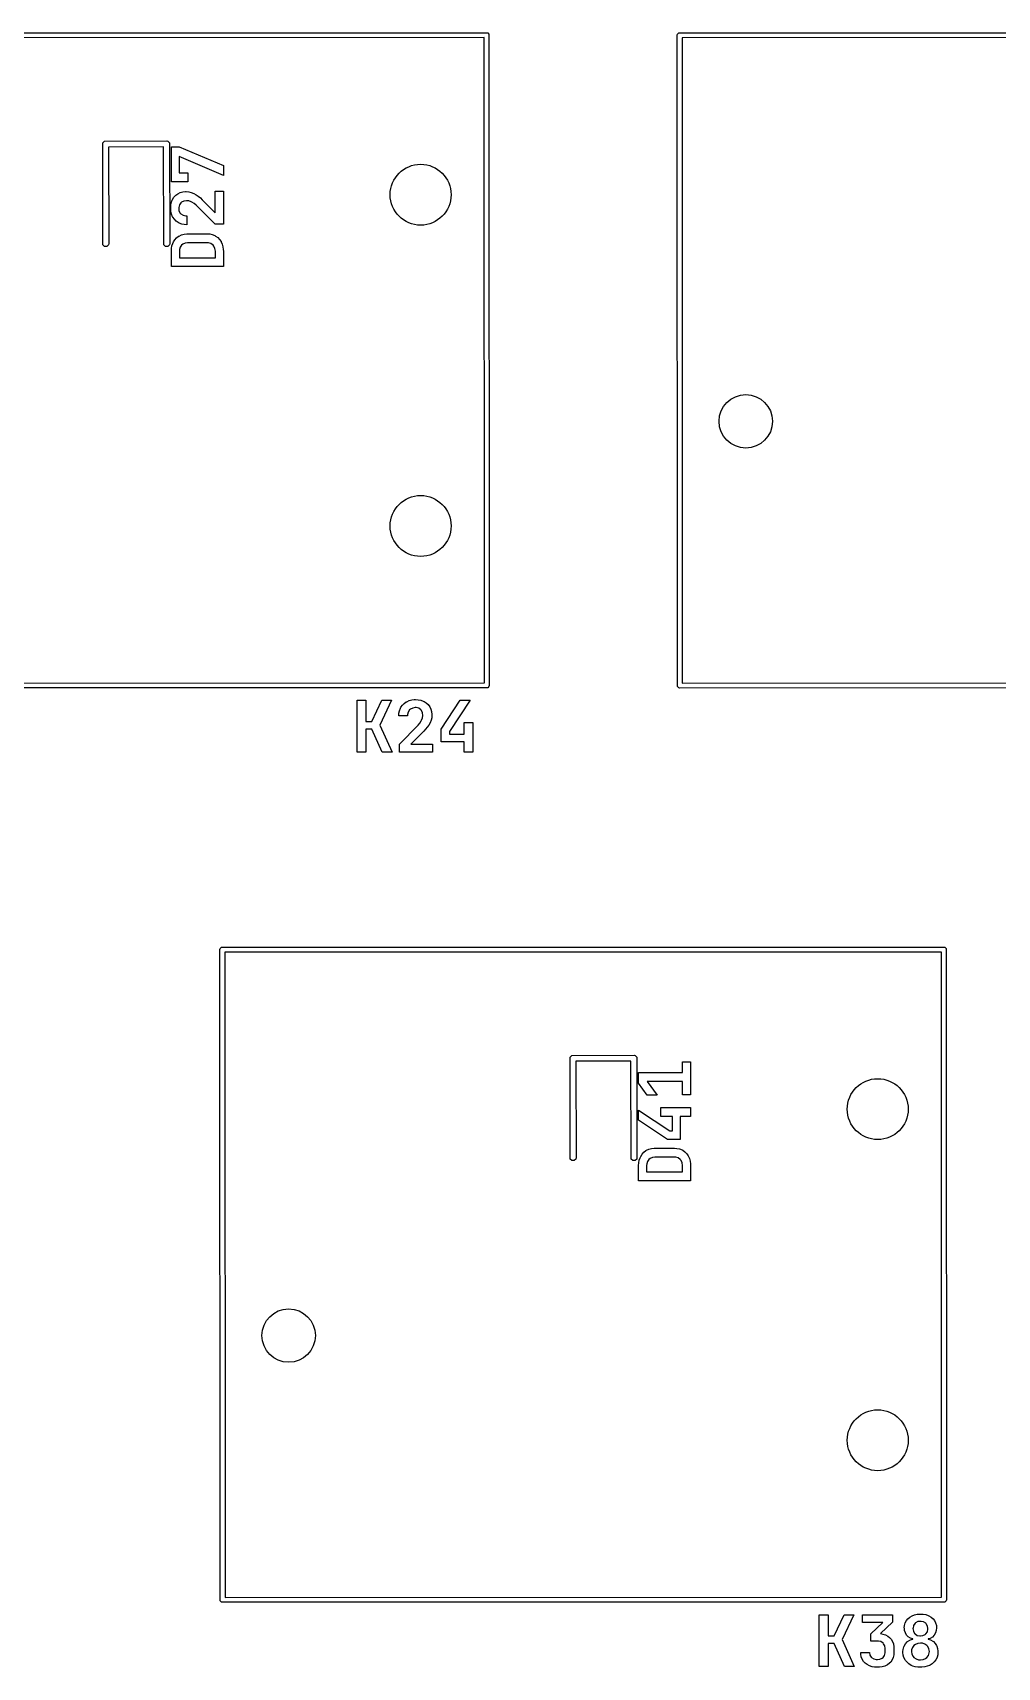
# Model space of a CAD drawing. Extents: x 0.7 to 11, y -6.1 to -1.6.
# Drawn here: x 7.361 to 8.108, y -3.698 to -2.431 of the extents above; entities that cross this region are included whole.
import ezdxf

# ---------------------------------------------------------------- set-up
doc = ezdxf.new("R2010")
doc.units = 0
doc.header["$MEASUREMENT"] = 0
doc.layers.add('BLACK', color=7, linetype='CONTINUOUS')

msp = doc.modelspace()

# ---------------------------------------------------------------- linework, layer by layer
at = {"layer": 'BLACK', "linetype": 'CONTINUOUS'}
for p, q in [((7.1528, -2.4313), (7.7126, -2.4311)), ((7.7126, -2.4311), (7.7134, -2.4313)), ((7.7134, -2.4313), (7.7144, -2.4323)), ((7.7144, -2.4323), (7.7146, -2.937)), ((7.8602, -2.4331), (7.8604, -2.4323)), ((7.8604, -2.4323), (7.8615, -2.4313)), ((7.8615, -2.4313), (8.4213, -2.4311)), ((7.7106, -2.4349), (7.1554, -2.435)), ((7.7108, -2.935), (7.7106, -2.4349)), ((7.8604, -2.9378), (7.8602, -2.4331)), ((8.4193, -2.4349), (7.864, -2.435)), ((7.864, -2.435), (7.8642, -2.9352)), ((7.415, -2.5173), (7.4151, -2.5164)), ((7.4151, -2.5954), (7.415, -2.5173)), ((7.4151, -2.5164), (7.4164, -2.5151)), ((7.4164, -2.5151), (7.4646, -2.515)), ((7.4622, -2.5195), (7.4195, -2.5197)), ((7.4195, -2.5197), (7.4197, -2.5945)), ((7.4624, -2.5954), (7.4622, -2.5195)), ((7.4646, -2.515), (7.4655, -2.5151)), ((7.4655, -2.5151), (7.4667, -2.5164)), ((7.4667, -2.5164), (7.4669, -2.5945)), ((7.4682, -2.5467), (7.4682, -2.5195)), ((7.4682, -2.5195), (7.4743, -2.5195)), ((7.4743, -2.5195), (7.5085, -2.5341)), ((7.5085, -2.5417), (7.4743, -2.527)), ((7.4743, -2.527), (7.4743, -2.5398)), ((7.4743, -2.5398), (7.4809, -2.5398)), ((7.4809, -2.5398), (7.4809, -2.5467)), ((7.5085, -2.5341), (7.5085, -2.5417)), ((7.4809, -2.5467), (7.4682, -2.5467)), ((7.4692, -2.5603), (7.4702, -2.5586)), ((7.4702, -2.5586), (7.4716, -2.5571)), ((7.4716, -2.5571), (7.4733, -2.5559)), ((7.4733, -2.5559), (7.4751, -2.555)), ((7.4751, -2.555), (7.477, -2.5545)), ((7.477, -2.5545), (7.4791, -2.5543)), ((7.4791, -2.5543), (7.4796, -2.5543)), ((7.4796, -2.5543), (7.4817, -2.5545)), ((7.4817, -2.5545), (7.4836, -2.5549)), ((7.4836, -2.5549), (7.4855, -2.5557)), ((7.4855, -2.5557), (7.4857, -2.5557)), ((7.4857, -2.5557), (7.4875, -2.5567)), ((7.4875, -2.5567), (7.4891, -2.5578)), ((7.4891, -2.5578), (7.4907, -2.5592)), ((7.5022, -2.5707), (7.5022, -2.5538)), ((7.5022, -2.5538), (7.5085, -2.5538)), ((7.5085, -2.5538), (7.5085, -2.5794)), ((7.4677, -2.567), (7.4678, -2.5649)), ((7.4677, -2.5679), (7.4677, -2.567)), ((7.4679, -2.5699), (7.4677, -2.5679)), ((7.4678, -2.5649), (7.4681, -2.563)), ((7.4684, -2.5718), (7.4679, -2.5699)), ((7.4681, -2.563), (7.4688, -2.561)), ((7.4688, -2.561), (7.4692, -2.5603)), ((7.4744, -2.5645), (7.4739, -2.5665)), ((7.4739, -2.5665), (7.4739, -2.5671)), ((7.4739, -2.5671), (7.4741, -2.5691)), ((7.4741, -2.5691), (7.4751, -2.5709)), ((7.4755, -2.5629), (7.4744, -2.5645)), ((7.4751, -2.5709), (7.4756, -2.5715)), ((7.4761, -2.5624), (7.4755, -2.5629)), ((7.4756, -2.5715), (7.4773, -2.5726)), ((7.4779, -2.5616), (7.4761, -2.5624)), ((7.4799, -2.5613), (7.4779, -2.5616)), ((7.4818, -2.5615), (7.4799, -2.5613)), ((7.4836, -2.5622), (7.4818, -2.5615)), ((7.4842, -2.5625), (7.4836, -2.5622)), ((7.4859, -2.5636), (7.4842, -2.5625)), ((7.4874, -2.5649), (7.4859, -2.5636)), ((7.5022, -2.5794), (7.4874, -2.5649)), ((7.4907, -2.5592), (7.4922, -2.5606)), ((7.4922, -2.5606), (7.5022, -2.5707)), ((7.4692, -2.5737), (7.4684, -2.5718)), ((7.4694, -2.5741), (7.4692, -2.5737)), ((7.4706, -2.5757), (7.4694, -2.5741)), ((7.472, -2.5771), (7.4706, -2.5757)), ((7.4736, -2.5783), (7.472, -2.5771)), ((7.4743, -2.5787), (7.4736, -2.5783)), ((7.4762, -2.5794), (7.4743, -2.5787)), ((7.4781, -2.5798), (7.4762, -2.5794)), ((7.4773, -2.5726), (7.4793, -2.5731)), ((7.4802, -2.58), (7.4781, -2.5798)), ((7.4793, -2.5731), (7.4802, -2.5731)), ((7.4802, -2.5731), (7.4802, -2.58)), ((7.5085, -2.5794), (7.5022, -2.5794)), ((7.4164, -2.5967), (7.4151, -2.5954)), ((7.4182, -2.5967), (7.4164, -2.5967)), ((7.4195, -2.5954), (7.4182, -2.5967)), ((7.4197, -2.5945), (7.4195, -2.5954)), ((7.4637, -2.5967), (7.4624, -2.5954)), ((7.4655, -2.5967), (7.4637, -2.5967)), ((7.4667, -2.5954), (7.4655, -2.5967)), ((7.4669, -2.5945), (7.4667, -2.5954)), ((7.4683, -2.5984), (7.4687, -2.5964)), ((7.4687, -2.5964), (7.4693, -2.5945)), ((7.4693, -2.5945), (7.4698, -2.5933)), ((7.4698, -2.5933), (7.4709, -2.5916)), ((7.4709, -2.5916), (7.4722, -2.5901)), ((7.4722, -2.5901), (7.4738, -2.5889)), ((7.4738, -2.5889), (7.4742, -2.5887)), ((7.4742, -2.5887), (7.476, -2.5878)), ((7.4761, -2.5957), (7.475, -2.5973)), ((7.476, -2.5878), (7.4781, -2.5872)), ((7.477, -2.595), (7.4761, -2.5957)), ((7.4788, -2.5941), (7.477, -2.595)), ((7.4781, -2.5872), (7.4801, -2.587)), ((7.4808, -2.5939), (7.4788, -2.5941)), ((7.4801, -2.587), (7.4808, -2.587)), ((7.4808, -2.587), (7.4959, -2.587)), ((7.4959, -2.5939), (7.4808, -2.5939)), ((7.4959, -2.587), (7.4979, -2.5871)), ((7.4969, -2.5939), (7.4959, -2.5939)), ((7.4989, -2.5945), (7.4969, -2.5939)), ((7.4979, -2.5871), (7.4998, -2.5875)), ((7.5005, -2.5957), (7.4989, -2.5945)), ((7.4998, -2.5875), (7.5018, -2.5883)), ((7.5012, -2.5965), (7.5005, -2.5957)), ((7.502, -2.5983), (7.5012, -2.5965)), ((7.5018, -2.5883), (7.5025, -2.5887)), ((7.5025, -2.5887), (7.5041, -2.5898)), ((7.5041, -2.5898), (7.5055, -2.5913)), ((7.5055, -2.5913), (7.5067, -2.5929)), ((7.5067, -2.5929), (7.5069, -2.5933)), ((7.5069, -2.5933), (7.5077, -2.5951)), ((7.5077, -2.5951), (7.5082, -2.597)), ((7.5082, -2.597), (7.5084, -2.5991)), ((7.4682, -2.6004), (7.4683, -2.5984)), ((7.4682, -2.6124), (7.4682, -2.6004)), ((7.4745, -2.5992), (7.4744, -2.6004)), ((7.4744, -2.6004), (7.4744, -2.6055)), ((7.4744, -2.6055), (7.5023, -2.6055)), ((7.475, -2.5973), (7.4745, -2.5992)), ((7.5023, -2.6004), (7.502, -2.5983)), ((7.5023, -2.6055), (7.5023, -2.6004)), ((7.5084, -2.5991), (7.5085, -2.6004)), ((7.5085, -2.6004), (7.5085, -2.6124)), ((7.5085, -2.6124), (7.4682, -2.6124)), ((7.7134, -2.9388), (7.1535, -2.939)), ((7.1555, -2.9352), (7.7108, -2.935)), ((7.7144, -2.9378), (7.7134, -2.9388)), ((7.7146, -2.937), (7.7144, -2.9378)), ((7.8615, -2.9388), (7.8604, -2.9378)), ((7.8622, -2.939), (7.8615, -2.9388)), ((8.422, -2.9388), (7.8622, -2.939)), ((7.8642, -2.9352), (8.4194, -2.935)), ((7.6121, -2.9888), (7.6121, -2.9485)), ((7.6121, -2.9485), (7.619, -2.9485)), ((7.619, -2.9485), (7.619, -2.965)), ((7.6237, -2.965), (7.6314, -2.9485)), ((7.6388, -2.9485), (7.6298, -2.9677)), ((7.6314, -2.9485), (7.6388, -2.9485)), ((7.6473, -2.9523), (7.6487, -2.9509)), ((7.6487, -2.9509), (7.6503, -2.9498)), ((7.6503, -2.9498), (7.6507, -2.9496)), ((7.6507, -2.9496), (7.6526, -2.9487)), ((7.6526, -2.9487), (7.6545, -2.9482)), ((7.6545, -2.9482), (7.6565, -2.948)), ((7.6565, -2.948), (7.6575, -2.948)), ((7.6575, -2.948), (7.6595, -2.9481)), ((7.6595, -2.9481), (7.6615, -2.9485)), ((7.6615, -2.9485), (7.6634, -2.9491)), ((7.6634, -2.9491), (7.6641, -2.9495)), ((7.6641, -2.9495), (7.6658, -2.9505)), ((7.6658, -2.9505), (7.6673, -2.9519)), ((7.6773, -2.9708), (7.6921, -2.9485)), ((7.6998, -2.9485), (7.6838, -2.9726)), ((7.6921, -2.9485), (7.6998, -2.9485)), ((7.6444, -2.9605), (7.6446, -2.9584)), ((7.6513, -2.9605), (7.6444, -2.9605)), ((7.6446, -2.9584), (7.645, -2.9566)), ((7.645, -2.9566), (7.6457, -2.9546)), ((7.6457, -2.9546), (7.6461, -2.9539)), ((7.6461, -2.9539), (7.6473, -2.9523)), ((7.6518, -2.9576), (7.6513, -2.9596)), ((7.6513, -2.9596), (7.6513, -2.9605)), ((7.6529, -2.9559), (7.6518, -2.9576)), ((7.6535, -2.9554), (7.6529, -2.9559)), ((7.6553, -2.9545), (7.6535, -2.9554)), ((7.6573, -2.9542), (7.6553, -2.9545)), ((7.6579, -2.9542), (7.6573, -2.9542)), ((7.6599, -2.9547), (7.6579, -2.9542)), ((7.6615, -2.9559), (7.6599, -2.9547)), ((7.662, -2.9564), (7.6615, -2.9559)), ((7.6619, -2.9645), (7.6622, -2.964)), ((7.6628, -2.9582), (7.662, -2.9564)), ((7.6622, -2.964), (7.6629, -2.9621)), ((7.6631, -2.9602), (7.6628, -2.9582)), ((7.6629, -2.9621), (7.6631, -2.9602)), ((7.6673, -2.9519), (7.6685, -2.9536)), ((7.6685, -2.9536), (7.6694, -2.9554)), ((7.6695, -2.9639), (7.6688, -2.9659)), ((7.6694, -2.9554), (7.6699, -2.9573)), ((7.67, -2.962), (7.6695, -2.9639)), ((7.6699, -2.9573), (7.6701, -2.9595)), ((7.6701, -2.9599), (7.67, -2.962)), ((7.6701, -2.9595), (7.6701, -2.9599)), ((7.619, -2.965), (7.6237, -2.965)), ((7.6237, -2.971), (7.619, -2.971)), ((7.619, -2.971), (7.619, -2.9888)), ((7.6316, -2.9888), (7.6237, -2.971)), ((7.6298, -2.9677), (7.6393, -2.9888)), ((7.645, -2.9826), (7.6595, -2.9677)), ((7.6638, -2.9725), (7.6537, -2.9825)), ((7.6595, -2.9677), (7.6609, -2.9662)), ((7.6609, -2.9662), (7.6619, -2.9645)), ((7.6652, -2.971), (7.6638, -2.9725)), ((7.6666, -2.9694), (7.6652, -2.971)), ((7.6677, -2.9678), (7.6666, -2.9694)), ((7.6687, -2.966), (7.6677, -2.9678)), ((7.6688, -2.9659), (7.6687, -2.966)), ((7.6773, -2.9808), (7.6773, -2.9708)), ((7.6838, -2.9726), (7.6838, -2.9747)), ((7.6838, -2.9747), (7.6951, -2.9747)), ((7.6951, -2.9747), (7.6951, -2.9656)), ((7.6951, -2.9656), (7.702, -2.9656)), ((7.702, -2.9656), (7.702, -2.9888)), ((7.619, -2.9888), (7.6121, -2.9888)), ((7.6393, -2.9888), (7.6316, -2.9888)), ((7.645, -2.9888), (7.645, -2.9826)), ((7.6706, -2.9888), (7.645, -2.9888)), ((7.6537, -2.9825), (7.6706, -2.9825)), ((7.6706, -2.9825), (7.6706, -2.9888)), ((7.6951, -2.9808), (7.6773, -2.9808)), ((7.6951, -2.9888), (7.6951, -2.9808)), ((7.702, -2.9888), (7.6951, -2.9888)), ((7.5059, -3.1417), (7.5061, -3.141)), ((7.5061, -3.6464), (7.5059, -3.1417)), ((7.5061, -3.141), (7.5071, -3.1399)), ((7.5071, -3.1399), (8.0669, -3.1398)), ((8.0669, -3.1398), (8.0677, -3.1399)), ((8.0677, -3.1399), (8.0687, -3.141)), ((8.0687, -3.141), (8.0689, -3.6457)), ((8.065, -3.1436), (7.5097, -3.1437)), ((7.5097, -3.1437), (7.5098, -3.6438)), ((8.0651, -3.6437), (8.065, -3.1436)), ((7.7772, -3.226), (7.7773, -3.2251)), ((7.7773, -3.3041), (7.7772, -3.226)), ((7.7773, -3.2251), (7.7786, -3.2238)), ((7.7786, -3.2238), (7.8268, -3.2236)), ((7.8244, -3.2282), (7.7817, -3.2283)), ((7.7817, -3.2283), (7.7819, -3.3031)), ((7.8246, -3.3041), (7.8244, -3.2282)), ((7.8268, -3.2236), (7.8277, -3.2238)), ((7.8277, -3.2238), (7.829, -3.2251)), ((7.829, -3.2251), (7.8291, -3.3031)), ((7.8644, -3.2371), (7.8644, -3.2287)), ((7.8644, -3.2287), (7.8707, -3.2287)), ((7.8707, -3.2287), (7.8707, -3.2544)), ((7.8304, -3.2452), (7.8304, -3.2371)), ((7.8304, -3.2371), (7.8644, -3.2371)), ((7.8371, -3.2545), (7.8304, -3.2452)), ((7.8644, -3.244), (7.8371, -3.244)), ((7.8371, -3.244), (7.8448, -3.2545)), ((7.8448, -3.2545), (7.8371, -3.2545)), ((7.8644, -3.2544), (7.8644, -3.244)), ((7.8707, -3.2544), (7.8644, -3.2544)), ((7.8304, -3.274), (7.8304, -3.2663)), ((7.8304, -3.2663), (7.8545, -3.2823)), ((7.8475, -3.271), (7.8475, -3.2641)), ((7.8475, -3.2641), (7.8707, -3.2641)), ((7.8707, -3.2641), (7.8707, -3.271)), ((7.8527, -3.2888), (7.8304, -3.274)), ((7.8566, -3.271), (7.8475, -3.271)), ((7.8566, -3.2823), (7.8566, -3.271)), ((7.8707, -3.271), (7.8627, -3.271)), ((7.8627, -3.271), (7.8627, -3.2888)), ((7.8627, -3.2888), (7.8527, -3.2888)), ((7.8545, -3.2823), (7.8566, -3.2823)), ((7.7786, -3.3053), (7.7773, -3.3041)), ((7.7804, -3.3053), (7.7786, -3.3053)), ((7.7817, -3.3041), (7.7804, -3.3053)), ((7.7819, -3.3031), (7.7817, -3.3041)), ((7.8259, -3.3053), (7.8246, -3.3041)), ((7.8277, -3.3053), (7.8259, -3.3053)), ((7.829, -3.3041), (7.8277, -3.3053)), ((7.8291, -3.3031), (7.829, -3.3041)), ((7.8305, -3.3071), (7.8309, -3.305)), ((7.8309, -3.305), (7.8315, -3.3031)), ((7.8315, -3.3031), (7.832, -3.302)), ((7.832, -3.302), (7.8331, -3.3002)), ((7.8331, -3.3002), (7.8344, -3.2987)), ((7.8344, -3.2987), (7.836, -3.2975)), ((7.836, -3.2975), (7.8364, -3.2973)), ((7.8364, -3.2973), (7.8382, -3.2964)), ((7.8372, -3.306), (7.8367, -3.3078)), ((7.8384, -3.3043), (7.8372, -3.306)), ((7.8382, -3.2964), (7.8403, -3.2959)), ((7.8392, -3.3036), (7.8384, -3.3043)), ((7.841, -3.3028), (7.8392, -3.3036)), ((7.8403, -3.2959), (7.8423, -3.2957)), ((7.843, -3.3025), (7.841, -3.3028)), ((7.8423, -3.2957), (7.843, -3.2956)), ((7.843, -3.2956), (7.8581, -3.2956)), ((7.8581, -3.3025), (7.843, -3.3025)), ((7.8581, -3.2956), (7.8601, -3.2958)), ((7.8591, -3.3026), (7.8581, -3.3025)), ((7.8611, -3.3032), (7.8591, -3.3026)), ((7.8601, -3.2958), (7.862, -3.2962)), ((7.8627, -3.3043), (7.8611, -3.3032)), ((7.862, -3.2962), (7.864, -3.2969)), ((7.8634, -3.3051), (7.8627, -3.3043)), ((7.8642, -3.307), (7.8634, -3.3051)), ((7.864, -3.2969), (7.8647, -3.2973)), ((7.8647, -3.2973), (7.8663, -3.2985)), ((7.8663, -3.2985), (7.8677, -3.2999)), ((7.8677, -3.2999), (7.8689, -3.3016)), ((7.8689, -3.3016), (7.8691, -3.302)), ((7.8691, -3.302), (7.8699, -3.3037)), ((7.8699, -3.3037), (7.8704, -3.3057)), ((7.8704, -3.3057), (7.8706, -3.3078)), ((7.8304, -3.3091), (7.8305, -3.3071)), ((7.8304, -3.321), (7.8304, -3.3091)), ((7.8367, -3.3078), (7.8366, -3.3091)), ((7.8366, -3.3091), (7.8366, -3.3141)), ((7.8366, -3.3141), (7.8645, -3.3141)), ((7.8645, -3.3091), (7.8642, -3.307)), ((7.8645, -3.3141), (7.8645, -3.3091)), ((7.8706, -3.3078), (7.8707, -3.3091)), ((7.8707, -3.3091), (7.8707, -3.321)), ((7.8707, -3.321), (7.8304, -3.321)), ((7.5071, -3.6475), (7.5061, -3.6464)), ((7.5079, -3.6476), (7.5071, -3.6475)), ((8.0677, -3.6475), (7.5079, -3.6476)), ((7.5098, -3.6438), (8.0651, -3.6437)), ((8.0687, -3.6464), (8.0677, -3.6475)), ((8.0689, -3.6457), (8.0687, -3.6464)), ((7.9704, -3.6974), (7.9704, -3.6572)), ((7.9704, -3.6572), (7.9773, -3.6572)), ((7.9773, -3.6572), (7.9773, -3.6736)), ((7.982, -3.6736), (7.9897, -3.6572)), ((7.9971, -3.6572), (7.9881, -3.6764)), ((7.9897, -3.6572), (7.9971, -3.6572)), ((8.0039, -3.6633), (8.0039, -3.6572)), ((8.0039, -3.6572), (8.0272, -3.6572)), ((8.0272, -3.6572), (8.0272, -3.663)), ((8.0379, -3.6618), (8.0391, -3.6603)), ((8.0391, -3.6603), (8.0407, -3.659)), ((8.0407, -3.659), (8.0423, -3.658)), ((8.0423, -3.658), (8.0442, -3.6573)), ((8.0442, -3.6573), (8.0462, -3.6568)), ((8.0462, -3.6568), (8.0481, -3.6567)), ((8.0481, -3.6567), (8.0488, -3.6567)), ((8.0488, -3.6567), (8.0508, -3.6568)), ((8.0508, -3.6568), (8.0529, -3.6571)), ((8.0529, -3.6571), (8.0548, -3.6578)), ((8.0548, -3.6578), (8.0553, -3.658)), ((8.0553, -3.658), (8.0571, -3.6591)), ((8.0571, -3.6591), (8.0586, -3.6604)), ((8.0586, -3.6604), (8.0597, -3.6618)), ((7.9773, -3.6736), (7.982, -3.6736)), ((8.0196, -3.6633), (8.0039, -3.6633)), ((8.0104, -3.6721), (8.0196, -3.6633)), ((8.0104, -3.6777), (8.0104, -3.6721)), ((8.0272, -3.663), (8.0179, -3.6719)), ((8.0179, -3.6719), (8.0196, -3.6722)), ((8.0196, -3.6722), (8.0216, -3.6729)), ((8.0216, -3.6729), (8.0235, -3.6738)), ((8.0235, -3.6738), (8.0249, -3.6749)), ((8.0363, -3.6674), (8.0365, -3.6655)), ((8.0364, -3.668), (8.0363, -3.6674)), ((8.0365, -3.6694), (8.0364, -3.668)), ((8.0365, -3.6655), (8.037, -3.6636)), ((8.0371, -3.6713), (8.0365, -3.6694)), ((8.037, -3.6636), (8.0379, -3.6618)), ((8.0381, -3.6731), (8.0371, -3.6713)), ((8.0392, -3.6743), (8.0381, -3.6731)), ((8.0431, -3.6676), (8.043, -3.668)), ((8.043, -3.668), (8.0433, -3.6701)), ((8.0435, -3.6656), (8.0431, -3.6676)), ((8.0433, -3.6701), (8.0443, -3.6718)), ((8.0446, -3.6639), (8.0435, -3.6656)), ((8.0443, -3.6718), (8.0446, -3.6721)), ((8.0451, -3.6636), (8.0446, -3.6639)), ((8.0446, -3.6721), (8.0463, -3.6733)), ((8.0469, -3.6626), (8.0451, -3.6636)), ((8.0463, -3.6733), (8.0483, -3.6737)), ((8.0488, -3.6624), (8.0469, -3.6626)), ((8.0483, -3.6737), (8.0488, -3.6737)), ((8.0493, -3.6624), (8.0488, -3.6624)), ((8.0488, -3.6737), (8.0507, -3.6734)), ((8.0513, -3.6628), (8.0493, -3.6624)), ((8.0507, -3.6734), (8.0525, -3.6726)), ((8.053, -3.6639), (8.0513, -3.6628)), ((8.0525, -3.6726), (8.053, -3.6721)), ((8.0533, -3.6642), (8.053, -3.6639)), ((8.053, -3.6721), (8.0542, -3.6704)), ((8.0543, -3.666), (8.0533, -3.6642)), ((8.0542, -3.6704), (8.0546, -3.6685)), ((8.0546, -3.668), (8.0543, -3.666)), ((8.0546, -3.6685), (8.0546, -3.668)), ((8.0595, -3.6731), (8.0581, -3.6745)), ((8.0605, -3.6713), (8.0595, -3.6731)), ((8.0597, -3.6618), (8.0606, -3.6636)), ((8.0611, -3.6694), (8.0605, -3.6713)), ((8.0606, -3.6636), (8.0612, -3.6655)), ((8.0613, -3.6674), (8.0611, -3.6694)), ((8.0612, -3.6655), (8.0613, -3.6674)), ((7.982, -3.6796), (7.9773, -3.6796)), ((7.9773, -3.6796), (7.9773, -3.6974)), ((7.9899, -3.6974), (7.982, -3.6796)), ((7.9881, -3.6764), (7.9975, -3.6974)), ((8.0026, -3.6877), (8.0025, -3.6864)), ((8.0025, -3.6864), (8.0094, -3.6864)), ((8.0094, -3.6864), (8.0097, -3.6885)), ((8.0154, -3.6777), (8.0104, -3.6777)), ((8.0163, -3.6777), (8.0154, -3.6777)), ((8.0182, -3.6781), (8.0163, -3.6777)), ((8.0198, -3.6792), (8.0182, -3.6781)), ((8.0203, -3.6797), (8.0198, -3.6792)), ((8.0211, -3.6814), (8.0203, -3.6797)), ((8.0214, -3.6834), (8.0211, -3.6814)), ((8.0214, -3.6864), (8.0214, -3.6834)), ((8.0214, -3.6869), (8.0214, -3.6864)), ((8.0249, -3.6749), (8.0262, -3.6763)), ((8.0262, -3.6763), (8.0272, -3.678)), ((8.0272, -3.678), (8.0279, -3.6799)), ((8.0279, -3.6799), (8.0283, -3.6821)), ((8.0283, -3.6864), (8.0282, -3.6883)), ((8.0283, -3.6821), (8.0283, -3.6834)), ((8.0283, -3.6834), (8.0283, -3.6864)), ((8.0352, -3.6857), (8.0354, -3.6841)), ((8.0352, -3.6861), (8.0352, -3.6857)), ((8.0352, -3.6865), (8.0352, -3.6861)), ((8.0354, -3.6886), (8.0352, -3.6865)), ((8.0354, -3.6841), (8.0359, -3.6822)), ((8.0359, -3.6822), (8.0362, -3.6815)), ((8.0362, -3.6815), (8.0372, -3.6798)), ((8.0372, -3.6798), (8.0386, -3.6783)), ((8.0386, -3.6783), (8.0389, -3.6781)), ((8.0389, -3.6781), (8.0405, -3.677)), ((8.041, -3.6754), (8.0392, -3.6743)), ((8.0405, -3.677), (8.0423, -3.6763)), ((8.0429, -3.676), (8.041, -3.6754)), ((8.042, -3.6845), (8.0419, -3.6857)), ((8.0419, -3.6857), (8.0422, -3.6877)), ((8.0426, -3.6827), (8.042, -3.6845)), ((8.0423, -3.6763), (8.0429, -3.6762)), ((8.0438, -3.6811), (8.0426, -3.6827)), ((8.0429, -3.6762), (8.0429, -3.676)), ((8.045, -3.6802), (8.0438, -3.6811)), ((8.0468, -3.6795), (8.045, -3.6802)), ((8.0488, -3.6793), (8.0468, -3.6795)), ((8.0503, -3.6794), (8.0488, -3.6793)), ((8.0522, -3.68), (8.0503, -3.6794)), ((8.0538, -3.681), (8.0522, -3.68)), ((8.0545, -3.6819), (8.0538, -3.681)), ((8.0554, -3.6837), (8.0545, -3.6819)), ((8.0563, -3.6756), (8.0547, -3.676)), ((8.0547, -3.676), (8.0547, -3.6762)), ((8.0547, -3.6762), (8.0566, -3.6768)), ((8.0557, -3.6857), (8.0554, -3.6837)), ((8.0556, -3.6868), (8.0557, -3.6857)), ((8.0581, -3.6745), (8.0563, -3.6756)), ((8.0566, -3.6768), (8.0583, -3.6777)), ((8.0583, -3.6777), (8.0588, -3.6781)), ((8.0588, -3.6781), (8.0602, -3.6795)), ((8.0602, -3.6795), (8.0612, -3.6811)), ((8.0612, -3.6811), (8.0614, -3.6815)), ((8.0614, -3.6815), (8.0621, -3.6834)), ((8.0621, -3.6834), (8.0624, -3.6855)), ((8.0624, -3.6861), (8.0622, -3.6882)), ((8.0624, -3.6855), (8.0624, -3.6861)), ((7.9773, -3.6974), (7.9704, -3.6974)), ((7.9975, -3.6974), (7.9899, -3.6974)), ((8.0029, -3.6898), (8.0026, -3.6877)), ((8.0036, -3.6917), (8.0029, -3.6898)), ((8.0046, -3.6934), (8.0036, -3.6917)), ((8.006, -3.6949), (8.0046, -3.6934)), ((8.0074, -3.6959), (8.006, -3.6949)), ((8.0092, -3.6969), (8.0074, -3.6959)), ((8.0113, -3.6976), (8.0092, -3.6969)), ((8.0097, -3.6885), (8.0107, -3.6902)), ((8.0107, -3.6902), (8.011, -3.6905)), ((8.011, -3.6905), (8.0127, -3.6915)), ((8.0132, -3.6979), (8.0113, -3.6976)), ((8.0127, -3.6915), (8.0146, -3.6919)), ((8.0154, -3.698), (8.0132, -3.6979)), ((8.0146, -3.6919), (8.0154, -3.692)), ((8.0154, -3.692), (8.0173, -3.6918)), ((8.0172, -3.6979), (8.0154, -3.698)), ((8.0192, -3.6976), (8.0172, -3.6979)), ((8.0173, -3.6918), (8.0192, -3.691)), ((8.0192, -3.691), (8.0198, -3.6905)), ((8.0213, -3.697), (8.0192, -3.6976)), ((8.0198, -3.6905), (8.021, -3.6888)), ((8.021, -3.6888), (8.0214, -3.6869)), ((8.0232, -3.6961), (8.0213, -3.697)), ((8.0248, -3.6949), (8.0232, -3.6961)), ((8.0258, -3.6939), (8.0248, -3.6949)), ((8.027, -3.6922), (8.0258, -3.6939)), ((8.0277, -3.6904), (8.027, -3.6922)), ((8.0282, -3.6883), (8.0277, -3.6904)), ((8.036, -3.6905), (8.0354, -3.6886)), ((8.0369, -3.6923), (8.036, -3.6905)), ((8.0371, -3.6926), (8.0369, -3.6923)), ((8.0384, -3.6941), (8.0371, -3.6926)), ((8.0399, -3.6954), (8.0384, -3.6941)), ((8.0417, -3.6965), (8.0399, -3.6954)), ((8.0429, -3.697), (8.0417, -3.6965)), ((8.0422, -3.6877), (8.0431, -3.6895)), ((8.0448, -3.6976), (8.0429, -3.697)), ((8.0431, -3.6895), (8.0438, -3.6904)), ((8.0438, -3.6904), (8.0454, -3.6915)), ((8.0468, -3.6979), (8.0448, -3.6976)), ((8.0454, -3.6915), (8.0474, -3.6921)), ((8.0488, -3.698), (8.0468, -3.6979)), ((8.0474, -3.6921), (8.0488, -3.6922)), ((8.0488, -3.6922), (8.0508, -3.692)), ((8.05, -3.698), (8.0488, -3.698)), ((8.0522, -3.6977), (8.05, -3.698)), ((8.0508, -3.692), (8.0526, -3.6912)), ((8.0541, -3.6972), (8.0522, -3.6977)), ((8.0526, -3.6912), (8.0538, -3.6904)), ((8.0538, -3.6904), (8.055, -3.6888)), ((8.0559, -3.6965), (8.0541, -3.6972)), ((8.055, -3.6888), (8.0556, -3.6868)), ((8.0563, -3.6963), (8.0559, -3.6965)), ((8.058, -3.6952), (8.0563, -3.6963)), ((8.0595, -3.6938), (8.058, -3.6952)), ((8.0607, -3.6923), (8.0595, -3.6938)), ((8.0609, -3.6919), (8.0607, -3.6923)), ((8.0617, -3.6901), (8.0609, -3.6919)), ((8.0622, -3.6882), (8.0617, -3.6901))]:
    msp.add_line(p, q, dxfattribs=at)
at = {"layer": 'BLACK'}
for centre, radius in [((7.6614, -2.5567), 0.0236), ((7.9134, -2.7323), 0.0207), ((7.6614, -2.8134), 0.0236), ((8.0157, -3.2654), 0.0236), ((7.5591, -3.4409), 0.0207), ((8.0157, -3.522), 0.0236)]:
    msp.add_circle(centre, radius, dxfattribs=at)

doc.saveas('drawing.dxf')
